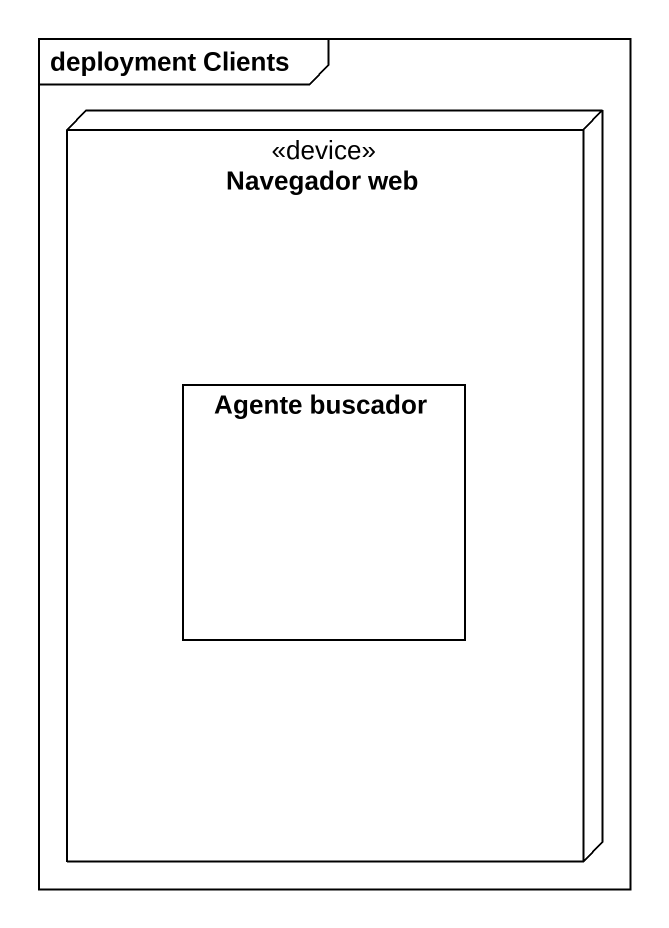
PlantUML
@startuml
mainframe deployment Clients
node "Navegador web" as Navegador_web <<device>> {
  rectangle "Agente buscador" as Agente_buscador #FFFFFF
}
@enduml
